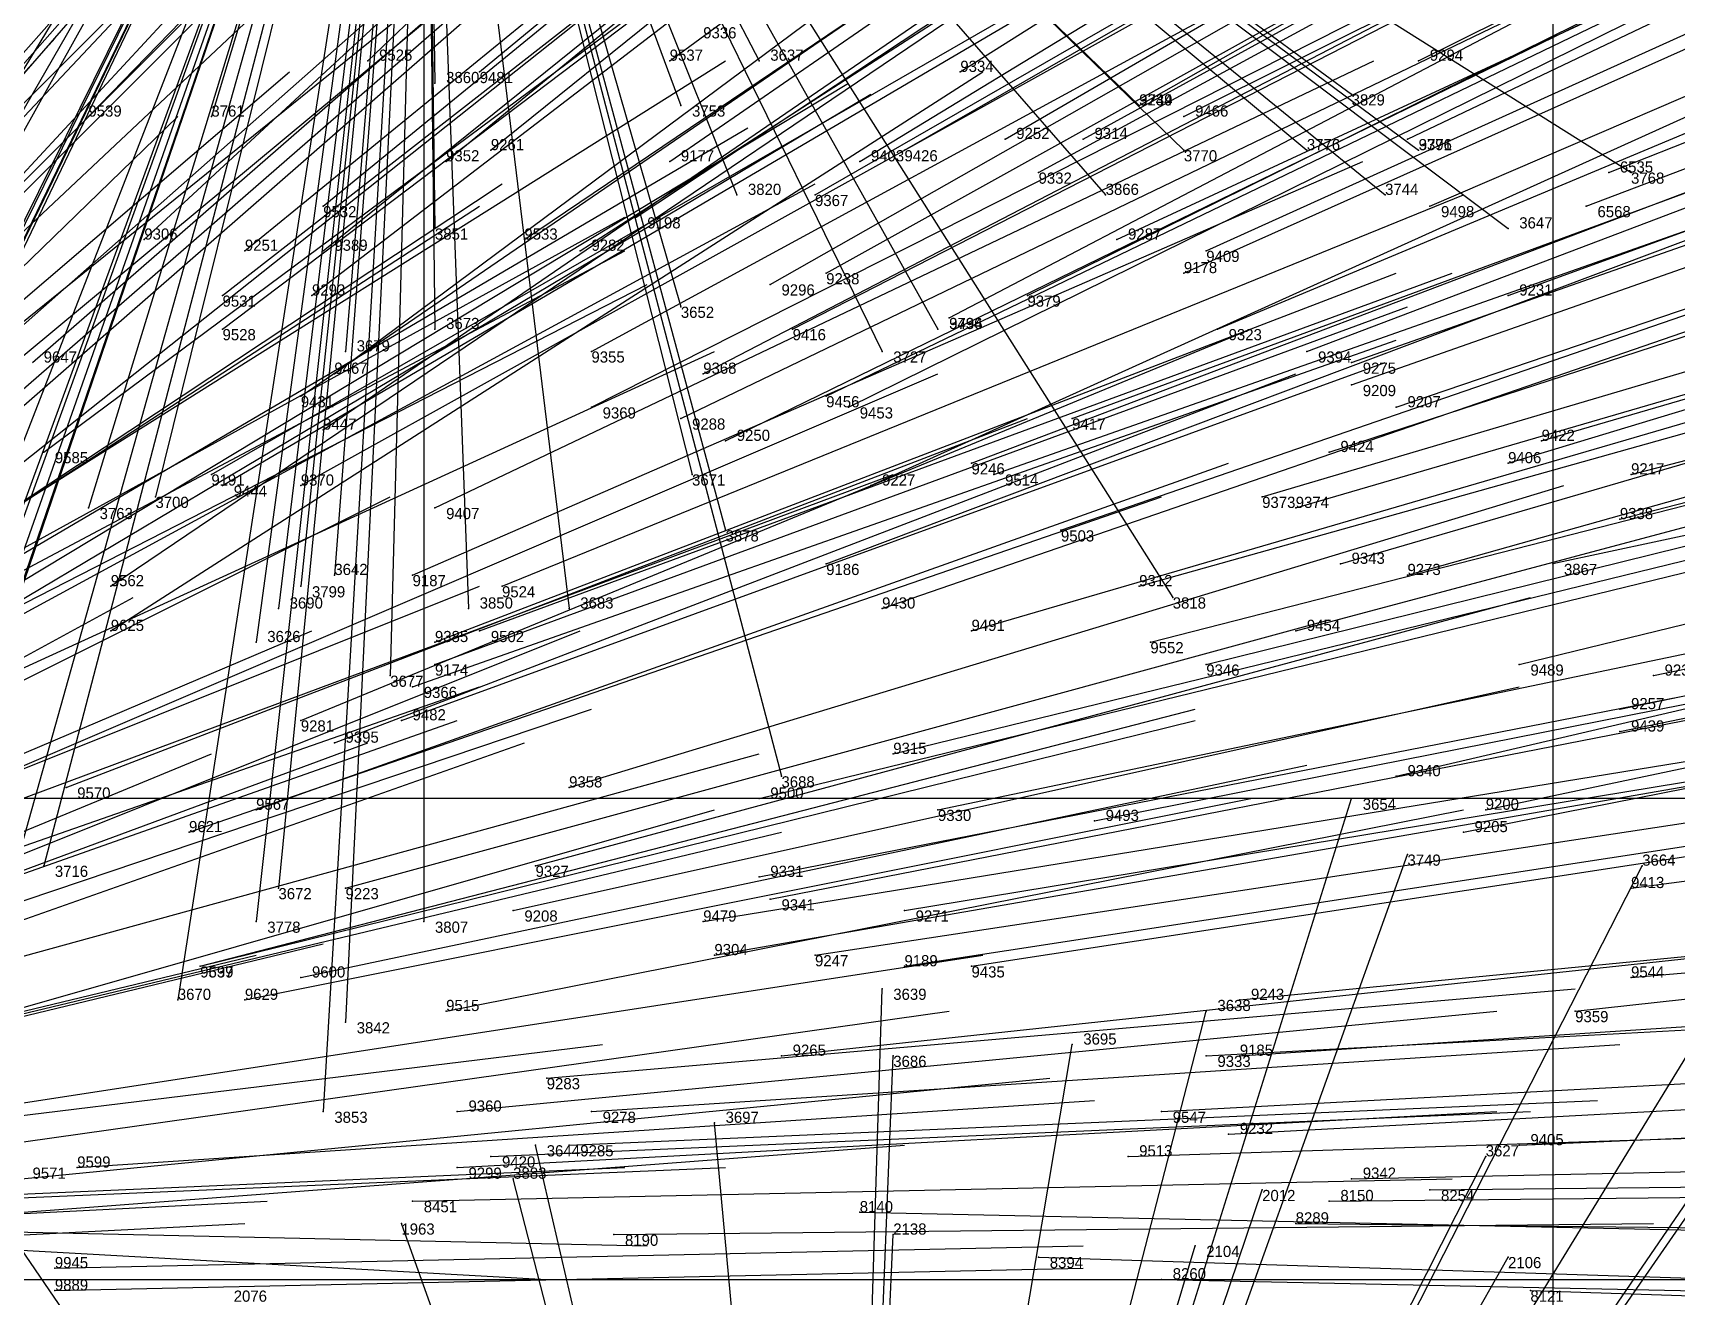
# Model space of a CAD drawing. Extents: x -0.5 to 0.59, y -0.5 to 0.59.
# Drawn here: x 0.092 to 0.239, y -0.0055 to 0.1075 of the extents above; entities that cross this region are included whole.
import ezdxf

# ---------------------------------------------------------------- set-up
doc = ezdxf.new("R2010")
doc.units = 0
for name, color, linetype in [('Clients', 3, 'CONTINUOUS'), ('Facilities', 3, 'CONTINUOUS'), ('Facilities_lines', 3, 'CONTINUOUS'), ('Min_max_boxes', 1, 'CONTINUOUS'), ('Normals', 1, 'CONTINUOUS'), ('Source_points', 5, 'CONTINUOUS'), ('Text', 3, 'CONTINUOUS')]:
    doc.layers.add(name, color=color, linetype=linetype)

msp = doc.modelspace()

# ---------------------------------------------------------------- linework, layer by layer
at = {"layer": 'Clients', "color": 5}
for p in [(0.157, 0.105, -1.25), (0.128, 0.103, -1.25), (0.21, 0.102, -1.25), (0.108, 0.1, -1.25), (0.15, 0.101, -1.25), (0.191, 0.101, -1.25), (0.195, 0.097, -1.25), (0.206, 0.097, -1.25), (0.216, 0.097, -1.25), (0.235, 0.095, -1.25), (0.155, 0.093, -1.25), (0.188, 0.093, -1.25), (0.213, 0.093, -1.25), (0.128, 0.09, -1.25), (0.224, 0.09, -1.25), (0.15, 0.083, -1.25), (0.128, 0.081, -1.25), (0.173, 0.081, -1.25), (0.12, 0.079, -1.25), (0.168, 0.079, -1.25), (0.151, 0.068, -1.25), (0.097, 0.065, -1.25), (0.103, 0.066, -1.25), (0.154, 0.063, -1.25), (0.119, 0.059, -1.25), (0.228, 0.06, -1.25), (0.116, 0.058, -1.25), (0.114, 0.056, -1.25), (0.131, 0.056, -1.25), (0.14, 0.056, -1.25), (0.194, 0.057, -1.25), (0.112, 0.053, -1.25), (0.124, 0.05, -1.25), (0.159, 0.041, -1.25), (0.21, 0.039, -1.25), (0.215, 0.034, -1.25), (0.093, 0.033, -1.25), (0.236, 0.033, -1.25), (0.114, 0.031, -1.25), (0.112, 0.028, -1.25), (0.127, 0.028, -1.25), (0.105, 0.021, -1.25), (0.168, 0.022, -1.25), (0.197, 0.02, -1.25), (0.12, 0.019, -1.25), (0.185, 0.017, -1.25), (0.169, 0.016, -1.25), (0.118, 0.011, -1.25), (0.153, 0.01, -1.25), (0.137, 0.008, -1.25), (0.222, 0.007, -1.25), (0.135, 0.005, -1.25), (0.202, 0.004, -1.25), (0.125, 0.001, -1.25), (0.169, 0, -1.25), (0.196, -0.001, -1.25), (0.224, -0.002, -1.25)]:
    msp.add_point(p, dxfattribs=at)
at = {"layer": 'Facilities', "color": 3}
for p in [(0.122, 0.105, -0.404), (0.149, 0.105, -0.456), (0.216, 0.105, -0.602), (0.132, 0.104, -0.419), (0.175, 0.104, -0.509), (0.097, 0.1, -0.348), (0.191, 0.101, -0.54), (0.195, 0.1, -0.549), (0.179, 0.098, -0.51), (0.186, 0.098, -0.526), (0.215, 0.098, -0.591), (0.129, 0.096, -0.402), (0.133, 0.097, -0.411), (0.149, 0.096, -0.444), (0.166, 0.096, -0.48), (0.17, 0.097, -0.488), (0.182, 0.095, -0.512), (0.233, 0.095, -0.63), (0.162, 0.093, -0.466), (0.118, 0.092, -0.373), (0.217, 0.092, -0.59), (0.231, 0.092, -0.622), (0.146, 0.091, -0.43), (0.102, 0.089, -0.338), (0.136, 0.089, -0.406), (0.189, 0.089, -0.523), (0.111, 0.088, -0.354), (0.118, 0.088, -0.369), (0.141, 0.088, -0.417), (0.197, 0.088, -0.539), (0.163, 0.086, -0.461), (0.195, 0.086, -0.533), (0.109, 0.084, -0.343), (0.117, 0.084, -0.36), (0.158, 0.085, -0.449), (0.181, 0.084, -0.498), (0.224, 0.084, -0.598), (0.109, 0.081, -0.338), (0.16, 0.081, -0.448), (0.174, 0.082, -0.48), (0.198, 0.081, -0.535), (0.142, 0.079, -0.405), (0.206, 0.079, -0.552), (0.21, 0.078, -0.561), (0.119, 0.077, -0.354), (0.152, 0.077, -0.426), (0.116, 0.075, -0.344), (0.163, 0.075, -0.447), (0.21, 0.076, -0.559), (0.142, 0.074, -0.4), (0.165, 0.074, -0.453), (0.214, 0.074, -0.567), (0.15, 0.073, -0.417), (0.185, 0.073, -0.497), (0.118, 0.072, -0.346), (0.154, 0.071, -0.424), (0.227, 0.071, -0.594), (0.093, 0.07, -0.291), (0.208, 0.07, -0.55), (0.108, 0.068, -0.318), (0.176, 0.069, -0.472), (0.178, 0.068, -0.477), (0.224, 0.069, -0.586), (0.235, 0.068, -0.611), (0.109, 0.067, -0.32), (0.116, 0.067, -0.334), (0.167, 0.067, -0.451), (0.128, 0.065, -0.359), (0.202, 0.066, -0.531), (0.205, 0.065, -0.537), (0.234, 0.064, -0.606), (0.184, 0.063, -0.485), (0.126, 0.059, -0.346), (0.163, 0.06, -0.433), (0.209, 0.06, -0.545), (0.215, 0.059, -0.557), (0.099, 0.058, -0.286), (0.134, 0.058, -0.364), (0.191, 0.058, -0.498), (0.168, 0.056, -0.442), (0.099, 0.054, -0.282), (0.128, 0.053, -0.346), (0.132, 0.054, -0.356), (0.176, 0.054, -0.461), (0.192, 0.053, -0.498), (0.205, 0.054, -0.531), (0.128, 0.051, -0.343), (0.197, 0.051, -0.507), (0.225, 0.051, -0.577), (0.237, 0.05, -0.606), (0.126, 0.049, -0.338), (0.116, 0.046, -0.311), (0.125, 0.046, -0.334), (0.234, 0.047, -0.598), (0.234, 0.045, -0.596), (0.119, 0.044, -0.318), (0.169, 0.043, -0.436), (0.095, 0.04, -0.258), (0.14, 0.04, -0.363), (0.214, 0.041, -0.545), (0.157, 0.039, -0.405), (0.112, 0.038, -0.295), (0.173, 0.038, -0.443), (0.187, 0.037, -0.477), (0.222, 0.038, -0.563), (0.106, 0.036, -0.28), (0.22, 0.036, -0.558), (0.137, 0.033, -0.351), (0.12, 0.031, -0.309), (0.157, 0.032, -0.401), (0.235, 0.031, -0.592), (0.158, 0.03, -0.403), (0.135, 0.029, -0.345), (0.152, 0.028, -0.386), (0.17, 0.029, -0.431), (0.153, 0.025, -0.388), (0.162, 0.025, -0.408), (0.107, 0.024, -0.273), (0.107, 0.024, -0.274), (0.17, 0.024, -0.428), (0.176, 0.024, -0.443), (0.116, 0.023, -0.296), (0.235, 0.023, -0.59), (0.111, 0.021, -0.282), (0.2, 0.021, -0.503), (0.129, 0.02, -0.326), (0.23, 0.02, -0.577), (0.159, 0.016, -0.4), (0.197, 0.016, -0.495), (0.2, 0.016, -0.5), (0.138, 0.014, -0.347), (0.13, 0.011, -0.326), (0.142, 0.011, -0.357), (0.193, 0.011, -0.483), (0.199, 0.009, -0.499), (0.14, 0.008, -0.351), (0.225, 0.008, -0.563), (0.096, 0.006, -0.239), (0.13, 0.006, -0.326), (0.133, 0.007, -0.334), (0.19, 0.007, -0.476), (0.21, 0.005, -0.526), (0.126, 0.003, -0.316), (0.208, 0.003, -0.521), (0.217, 0.004, -0.544), (0.166, 0.002, -0.414), (0.144, 0, -0.36), (0.205, 0.001, -0.512), (0.182, -0.002, -0.455), (0.094, -0.003, -0.235), (0.193, -0.004, -0.483), (0.094, -0.005, -0.235), (0.226, -0.005, -0.564)]:
    msp.add_point(p, dxfattribs=at)
at = {"layer": 'Facilities_lines', "color": 3}
for p, q in [((0.127, 0.163, -1.25), (0.062, -0.004, -1.25)), ((0.127, 0.163, -1.25), (0.063, 0.058, -1.25)), ((0.127, 0.163, -1.25), (0.066, 0.037, -1.25)), ((0.127, 0.163, -1.25), (0.069, 0.045, -1.25)), ((0.127, 0.163, -1.25), (0.07, 0.045, -1.25)), ((0.127, 0.163, -1.25), (0.073, 0.069, -1.25)), ((0.127, 0.163, -1.25), (0.073, 0.014, -1.25)), ((0.127, 0.163, -1.25), (0.076, 0.018, -1.25)), ((0.127, 0.163, -1.25), (0.078, 0.075, -1.25)), ((0.127, 0.163, -1.25), (0.081, 0.029, -1.25)), ((0.127, 0.163, -1.25), (0.081, 0.067, -1.25)), ((0.127, 0.163, -1.25), (0.083, 0.074, -1.25)), ((0.127, 0.163, -1.25), (0.083, 0.043, -1.25)), ((0.127, 0.163, -1.25), (0.086, 0.017, -1.25)), ((0.127, 0.163, -1.25), (0.088, 0.049, -1.25)), ((0.127, 0.163, -1.25), (0.093, 0.033, -1.25)), ((0.127, 0.163, -1.25), (0.097, 0.065, -1.25)), ((0.127, 0.163, -1.25), (0.103, 0.066, -1.25)), ((0.127, 0.163, -1.25), (0.105, 0.021, -1.25)), ((0.127, 0.163, -1.25), (0.108, 0.1, -1.25)), ((0.127, 0.163, -1.25), (0.112, 0.053, -1.25)), ((0.127, 0.163, -1.25), (0.112, 0.028, -1.25)), ((0.127, 0.163, -1.25), (0.114, 0.031, -1.25)), ((0.127, 0.163, -1.25), (0.114, 0.056, -1.25)), ((0.127, 0.163, -1.25), (0.116, 0.058, -1.25)), ((0.127, 0.163, -1.25), (0.118, 0.011, -1.25)), ((0.127, 0.163, -1.25), (0.119, 0.059, -1.25)), ((0.127, 0.163, -1.25), (0.12, 0.079, -1.25)), ((0.127, 0.163, -1.25), (0.12, 0.019, -1.25)), ((0.127, 0.163, -1.25), (0.124, 0.05, -1.25)), ((0.127, 0.163, -1.25), (0.159, 0.041, -1.25)), ((0.127, 0.163, -1.25), (0.157, 0.105, -1.25)), ((0.127, 0.163, -1.25), (0.224, 0.09, -1.25)), ((0.127, 0.163, -1.25), (0.15, 0.083, -1.25)), ((0.127, 0.163, -1.25), (0.151, 0.068, -1.25)), ((0.127, 0.163, -1.25), (0.128, 0.081, -1.25)), ((0.127, 0.163, -1.25), (0.14, 0.056, -1.25)), ((0.127, 0.163, -1.25), (0.168, 0.079, -1.25)), ((0.127, 0.163, -1.25), (0.191, 0.101, -1.25)), ((0.127, 0.163, -1.25), (0.213, 0.093, -1.25)), ((0.127, 0.163, -1.25), (0.15, 0.101, -1.25)), ((0.127, 0.163, -1.25), (0.235, 0.095, -1.25)), ((0.127, 0.163, -1.25), (0.195, 0.097, -1.25)), ((0.127, 0.163, -1.25), (0.216, 0.097, -1.25)), ((0.127, 0.163, -1.25), (0.206, 0.097, -1.25)), ((0.127, 0.163, -1.25), (0.173, 0.081, -1.25)), ((0.127, 0.163, -1.25), (0.127, 0.028, -1.25)), ((0.127, 0.163, -1.25), (0.194, 0.057, -1.25)), ((0.127, 0.163, -1.25), (0.155, 0.093, -1.25)), ((0.127, 0.163, -1.25), (0.21, 0.102, -1.25)), ((0.127, 0.163, -1.25), (0.131, 0.056, -1.25)), ((0.127, 0.163, -1.25), (0.128, 0.09, -1.25)), ((0.127, 0.163, -1.25), (0.128, 0.103, -1.25)), ((0.127, 0.163, -1.25), (0.188, 0.093, -1.25)), ((0.127, 0.163, -1.25), (0.154, 0.063, -1.25)), ((0.411, 0.099, -1.25), (0.228, 0.06, -1.25)), ((0.164, -0.108, -1.25), (0.21, 0.039, -1.25)), ((0.164, -0.108, -1.25), (0.215, 0.034, -1.25)), ((0.164, -0.108, -1.25), (0.236, 0.033, -1.25)), ((0.164, -0.108, -1.25), (0.168, 0.022, -1.25)), ((0.164, -0.108, -1.25), (0.197, 0.02, -1.25)), ((0.164, -0.108, -1.25), (0.251, 0.019, -1.25)), ((0.164, -0.108, -1.25), (0.185, 0.017, -1.25)), ((0.164, -0.108, -1.25), (0.24, 0.016, -1.25)), ((0.164, -0.108, -1.25), (0.169, 0.016, -1.25)), ((0.164, -0.108, -1.25), (0.153, 0.01, -1.25)), ((0.164, -0.108, -1.25), (0.137, 0.008, -1.25)), ((0.164, -0.108, -1.25), (0.086, 0.006, -1.25)), ((0.164, -0.108, -1.25), (0.222, 0.007, -1.25)), ((0.164, -0.108, -1.25), (0.243, 0.006, -1.25)), ((0.164, -0.108, -1.25), (0.135, 0.005, -1.25)), ((0.164, -0.108, -1.25), (0.202, 0.004, -1.25)), ((0.164, -0.108, -1.25), (0.125, 0.001, -1.25)), ((0.164, -0.108, -1.25), (0.169, 0, -1.25)), ((0.164, -0.108, -1.25), (0.196, -0.001, -1.25)), ((0.164, -0.108, -1.25), (0.224, -0.002, -1.25))]:
    msp.add_line(p, q, dxfattribs=at)
at = {"layer": 'Min_max_boxes', "color": 1}
for p, q in [((0.228, 0.21, -1.25), (0.228, -0.077, -1.25)), ((0.228, 0.21, -1.25), (0.228, -0.077, -1.25)), ((0.31, 0.039, -1.25), (-0.029, 0.039, -1.25)), ((0.31, 0.039, -1.25), (-0.029, 0.039, -1.25)), ((-0.02, -0.004, -1.25), (0.258, -0.004, -1.25)), ((-0.02, -0.004, -1.25), (0.258, -0.004, -1.25))]:
    msp.add_line(p, q, dxfattribs=at)
at = {"layer": 'Normals', "color": 1}
for p, q in [((0.087, 0.099, -0.33), (0.148, 0.169, -0.292)), ((0.122, 0.105, -0.404), (0.189, 0.169, -0.366)), ((0.097, 0.1, -0.348), (0.161, 0.166, -0.309)), ((0.132, 0.104, -0.419), (0.203, 0.163, -0.382)), ((0.149, 0.105, -0.456), (0.224, 0.16, -0.419)), ((0.079, 0.087, -0.294), (0.143, 0.155, -0.258)), ((0.129, 0.096, -0.402), (0.201, 0.155, -0.365)), ((0.133, 0.097, -0.411), (0.205, 0.155, -0.374)), ((0.082, 0.085, -0.294), (0.145, 0.153, -0.258)), ((0.175, 0.104, -0.509), (0.254, 0.154, -0.474)), ((0.102, 0.089, -0.338), (0.17, 0.152, -0.301)), ((0.118, 0.092, -0.373), (0.189, 0.15, -0.334)), ((0.149, 0.096, -0.444), (0.226, 0.149, -0.408)), ((0.07, 0.08, -0.265), (0.136, 0.146, -0.229)), ((0.111, 0.088, -0.354), (0.182, 0.146, -0.315)), ((0.118, 0.088, -0.369), (0.19, 0.146, -0.33)), ((0.191, 0.101, -0.54), (0.272, 0.147, -0.503)), ((0.216, 0.105, -0.602), (0.3, 0.147, -0.565)), ((0.179, 0.098, -0.51), (0.26, 0.145, -0.474)), ((0.166, 0.096, -0.48), (0.245, 0.144, -0.442)), ((0.17, 0.097, -0.488), (0.25, 0.143, -0.451)), ((0.186, 0.098, -0.526), (0.268, 0.143, -0.49)), ((0.146, 0.091, -0.43), (0.223, 0.142, -0.393)), ((0.195, 0.1, -0.549), (0.279, 0.142, -0.513)), ((0.109, 0.084, -0.343), (0.182, 0.141, -0.307)), ((0.117, 0.084, -0.36), (0.19, 0.14, -0.321)), ((0.136, 0.089, -0.406), (0.213, 0.141, -0.368)), ((0.092, 0.078, -0.302), (0.162, 0.139, -0.265)), ((0.141, 0.088, -0.417), (0.22, 0.139, -0.38)), ((0.162, 0.093, -0.466), (0.242, 0.139, -0.428)), ((0.182, 0.095, -0.512), (0.263, 0.139, -0.475)), ((0.07, 0.072, -0.251), (0.136, 0.138, -0.215)), ((0.109, 0.081, -0.338), (0.183, 0.137, -0.303)), ((0.215, 0.098, -0.591), (0.299, 0.138, -0.554)), ((0.088, 0.076, -0.291), (0.159, 0.135, -0.253)), ((0.087, 0.072, -0.282), (0.157, 0.133, -0.245)), ((0.119, 0.077, -0.354), (0.193, 0.132, -0.315)), ((0.158, 0.085, -0.449), (0.239, 0.131, -0.412)), ((0.163, 0.086, -0.461), (0.244, 0.131, -0.424)), ((0.067, 0.067, -0.237), (0.134, 0.13, -0.199)), ((0.083, 0.067, -0.266), (0.154, 0.129, -0.232)), ((0.189, 0.089, -0.523), (0.273, 0.128, -0.486)), ((0.217, 0.092, -0.59), (0.303, 0.129, -0.554)), ((0.233, 0.095, -0.63), (0.319, 0.129, -0.592)), ((0.049, 0.058, -0.189), (0.11, 0.127, -0.151)), ((0.116, 0.075, -0.344), (0.192, 0.127, -0.308)), ((0.049, 0.057, -0.186), (0.11, 0.126, -0.149)), ((0.058, 0.061, -0.21), (0.123, 0.126, -0.171)), ((0.073, 0.067, -0.248), (0.146, 0.126, -0.212)), ((0.093, 0.07, -0.291), (0.167, 0.125, -0.253)), ((0.174, 0.082, -0.48), (0.256, 0.125, -0.443)), ((0.181, 0.084, -0.498), (0.264, 0.125, -0.461)), ((0.197, 0.088, -0.539), (0.281, 0.126, -0.502)), ((0.231, 0.092, -0.622), (0.318, 0.125, -0.585)), ((0.118, 0.072, -0.346), (0.194, 0.124, -0.308)), ((0.195, 0.086, -0.533), (0.28, 0.124, -0.496)), ((0.086, 0.065, -0.27), (0.159, 0.123, -0.233)), ((0.142, 0.079, -0.405), (0.223, 0.123, -0.368)), ((0.16, 0.081, -0.448), (0.242, 0.123, -0.41)), ((0.067, 0.06, -0.224), (0.136, 0.121, -0.186)), ((0.152, 0.077, -0.426), (0.233, 0.119, -0.386)), ((0.198, 0.081, -0.535), (0.284, 0.117, -0.498)), ((0.142, 0.074, -0.4), (0.225, 0.116, -0.364)), ((0.163, 0.075, -0.447), (0.246, 0.115, -0.408)), ((0.165, 0.074, -0.453), (0.248, 0.115, -0.414)), ((0.224, 0.084, -0.598), (0.312, 0.116, -0.562)), ((0.108, 0.068, -0.318), (0.188, 0.114, -0.28)), ((0.109, 0.067, -0.32), (0.189, 0.114, -0.282)), ((0.116, 0.067, -0.334), (0.197, 0.112, -0.297)), ((0.15, 0.073, -0.417), (0.233, 0.113, -0.379)), ((0.206, 0.079, -0.552), (0.293, 0.112, -0.515)), ((0.154, 0.071, -0.424), (0.236, 0.111, -0.384)), ((0.099, 0.058, -0.286), (0.176, 0.11, -0.249)), ((0.21, 0.078, -0.561), (0.298, 0.109, -0.525)), ((0.034, 0.04, -0.13), (0.094, 0.107, -0.087)), ((0.21, 0.076, -0.559), (0.298, 0.107, -0.522)), ((0.076, 0.056, -0.236), (0.154, 0.105, -0.198)), ((0.128, 0.065, -0.359), (0.212, 0.105, -0.322)), ((0.157, 0.105, -1.25), (0.157, 0.105, -1.15)), ((0.167, 0.067, -0.451), (0.251, 0.105, -0.412)), ((0.185, 0.073, -0.497), (0.272, 0.105, -0.459)), ((0.046, 0.045, -0.161), (0.115, 0.104, -0.119)), ((0.087, 0.056, -0.258), (0.165, 0.103, -0.218)), ((0.099, 0.054, -0.282), (0.177, 0.104, -0.245)), ((0.128, 0.103, -1.25), (0.128, 0.103, -1.15)), ((0.214, 0.074, -0.567), (0.302, 0.104, -0.53)), ((0.088, 0.055, -0.26), (0.167, 0.102, -0.22)), ((0.176, 0.069, -0.472), (0.263, 0.102, -0.435)), ((0.21, 0.102, -1.25), (0.21, 0.102, -1.15)), ((0.041, 0.038, -0.139), (0.105, 0.1, -0.094)), ((0.108, 0.1, -1.25), (0.108, 0.1, -1.15)), ((0.15, 0.101, -1.25), (0.15, 0.101, -1.15)), ((0.191, 0.101, -1.25), (0.191, 0.101, -1.15)), ((0.076, 0.052, -0.23), (0.156, 0.099, -0.192)), ((0.178, 0.068, -0.477), (0.266, 0.099, -0.44)), ((0.208, 0.07, -0.55), (0.297, 0.099, -0.512)), ((0.126, 0.059, -0.346), (0.211, 0.096, -0.31)), ((0.195, 0.097, -1.25), (0.195, 0.097, -1.15)), ((0.206, 0.097, -1.25), (0.206, 0.097, -1.15)), ((0.216, 0.097, -1.25), (0.216, 0.097, -1.15)), ((0.224, 0.069, -0.586), (0.313, 0.096, -0.549)), ((0.227, 0.071, -0.594), (0.316, 0.097, -0.557)), ((0.235, 0.095, -1.25), (0.235, 0.095, -1.15)), ((0.057, 0.043, -0.179), (0.134, 0.094, -0.14)), ((0.081, 0.05, -0.238), (0.162, 0.094, -0.199)), ((0.134, 0.058, -0.364), (0.22, 0.093, -0.328)), ((0.155, 0.093, -1.25), (0.155, 0.093, -1.15)), ((0.184, 0.063, -0.485), (0.271, 0.093, -0.448)), ((0.188, 0.093, -1.25), (0.188, 0.093, -1.15)), ((0.213, 0.093, -1.25), (0.213, 0.093, -1.15)), ((0.055, 0.042, -0.173), (0.132, 0.092, -0.134)), ((0.163, 0.06, -0.433), (0.248, 0.092, -0.393)), ((0.202, 0.066, -0.531), (0.29, 0.092, -0.493)), ((0.065, 0.047, -0.2), (0.145, 0.091, -0.16)), ((0.128, 0.09, -1.25), (0.128, 0.09, -1.15)), ((0.205, 0.065, -0.537), (0.294, 0.091, -0.5)), ((0.224, 0.09, -1.25), (0.224, 0.09, -1.15)), ((0.235, 0.068, -0.611), (0.324, 0.091, -0.573)), ((0.064, 0.045, -0.196), (0.145, 0.088, -0.156)), ((0.234, 0.064, -0.606), (0.323, 0.087, -0.568)), ((0.128, 0.053, -0.346), (0.214, 0.086, -0.309)), ((0.132, 0.054, -0.356), (0.219, 0.086, -0.319)), ((0.168, 0.056, -0.442), (0.255, 0.086, -0.404)), ((0.209, 0.06, -0.545), (0.298, 0.086, -0.507)), ((0.065, 0.043, -0.196), (0.147, 0.085, -0.156)), ((0.215, 0.059, -0.557), (0.304, 0.084, -0.519)), ((0.128, 0.051, -0.343), (0.215, 0.083, -0.306)), ((0.15, 0.083, -1.25), (0.15, 0.083, -1.15)), ((0.191, 0.058, -0.498), (0.28, 0.083, -0.461)), ((0.116, 0.046, -0.311), (0.201, 0.081, -0.273)), ((0.128, 0.081, -1.25), (0.128, 0.081, -1.15)), ((0.173, 0.081, -1.25), (0.173, 0.081, -1.15)), ((0.126, 0.049, -0.338), (0.214, 0.08, -0.302)), ((0.176, 0.054, -0.461), (0.265, 0.08, -0.424)), ((0.07, 0.041, -0.202), (0.153, 0.079, -0.162)), ((0.12, 0.079, -1.25), (0.12, 0.079, -1.15)), ((0.125, 0.046, -0.334), (0.213, 0.078, -0.299)), ((0.168, 0.079, -1.25), (0.168, 0.079, -1.15)), ((0.205, 0.054, -0.531), (0.295, 0.078, -0.493)), ((0.089, 0.041, -0.245), (0.173, 0.077, -0.204)), ((0.119, 0.044, -0.318), (0.205, 0.077, -0.279)), ((0.192, 0.053, -0.498), (0.282, 0.076, -0.46)), ((0.095, 0.04, -0.258), (0.181, 0.073, -0.218)), ((0.197, 0.051, -0.507), (0.286, 0.073, -0.469)), ((0.225, 0.051, -0.577), (0.315, 0.073, -0.539)), ((0.083, 0.036, -0.226), (0.169, 0.068, -0.186)), ((0.112, 0.038, -0.295), (0.199, 0.069, -0.256)), ((0.151, 0.068, -1.25), (0.151, 0.068, -1.15)), ((0.237, 0.05, -0.606), (0.328, 0.069, -0.569)), ((0.14, 0.04, -0.363), (0.229, 0.067, -0.326)), ((0.044, 0.026, -0.127), (0.124, 0.066, -0.084)), ((0.097, 0.065, -1.25), (0.097, 0.065, -1.15)), ((0.103, 0.066, -1.25), (0.103, 0.066, -1.15)), ((0.106, 0.036, -0.28), (0.193, 0.066, -0.24)), ((0.169, 0.043, -0.436), (0.259, 0.065, -0.398)), ((0.234, 0.047, -0.598), (0.325, 0.066, -0.56)), ((0.234, 0.045, -0.596), (0.325, 0.064, -0.559)), ((0.154, 0.063, -1.25), (0.154, 0.063, -1.15)), ((0.214, 0.041, -0.545), (0.304, 0.062, -0.507)), ((0.157, 0.039, -0.405), (0.247, 0.061, -0.368)), ((0.119, 0.059, -1.25), (0.119, 0.059, -1.15)), ((0.228, 0.06, -1.25), (0.228, 0.06, -1.15)), ((0.047, 0.024, -0.132), (0.132, 0.058, -0.092)), ((0.116, 0.058, -1.25), (0.116, 0.058, -1.15)), ((0.015, 0.01, -0.046), (0.101, 0.057, -0.026)), ((0.114, 0.056, -1.25), (0.114, 0.056, -1.15)), ((0.131, 0.056, -1.25), (0.131, 0.056, -1.15)), ((0.137, 0.033, -0.351), (0.226, 0.057, -0.314)), ((0.14, 0.056, -1.25), (0.14, 0.056, -1.15)), ((0.173, 0.038, -0.443), (0.264, 0.057, -0.406)), ((0.194, 0.057, -1.25), (0.194, 0.057, -1.15)), ((0.222, 0.038, -0.563), (0.312, 0.057, -0.525)), ((0.12, 0.031, -0.309), (0.208, 0.055, -0.269)), ((0.187, 0.037, -0.477), (0.278, 0.055, -0.439)), ((0.037, 0.02, -0.105), (0.117, 0.054, -0.055)), ((0.056, 0.02, -0.148), (0.141, 0.054, -0.109)), ((0.112, 0.053, -1.25), (0.112, 0.053, -1.15)), ((0.22, 0.036, -0.558), (0.311, 0.054, -0.521)), ((0.124, 0.05, -1.25), (0.124, 0.05, -1.15)), ((0.157, 0.032, -0.401), (0.249, 0.05, -0.366)), ((0.046, 0.019, -0.125), (0.132, 0.049, -0.083)), ((0.135, 0.029, -0.345), (0.225, 0.049, -0.307)), ((0.158, 0.03, -0.403), (0.25, 0.048, -0.367)), ((0.045, 0.016, -0.12), (0.13, 0.046, -0.077)), ((0.056, 0.018, -0.146), (0.142, 0.047, -0.104)), ((0.107, 0.024, -0.273), (0.196, 0.047, -0.234)), ((0.107, 0.024, -0.274), (0.196, 0.046, -0.235)), ((0.023, 0.008, -0.061), (0.108, 0.043, -0.021)), ((0.041, 0.014, -0.109), (0.122, 0.044, -0.058)), ((0.051, 0.014, -0.131), (0.136, 0.044, -0.088)), ((0.066, 0.018, -0.171), (0.157, 0.043, -0.137)), ((0.152, 0.028, -0.386), (0.244, 0.043, -0.35)), ((0.17, 0.029, -0.431), (0.261, 0.044, -0.393)), ((0.235, 0.031, -0.592), (0.326, 0.043, -0.554)), ((0.116, 0.023, -0.296), (0.206, 0.042, -0.255)), ((0.153, 0.025, -0.388), (0.245, 0.041, -0.351)), ((0.159, 0.041, -1.25), (0.159, 0.041, -1.15)), ((0.111, 0.021, -0.282), (0.201, 0.039, -0.243)), ((0.162, 0.025, -0.408), (0.254, 0.039, -0.373)), ((0.21, 0.039, -1.25), (0.21, 0.039, -1.15)), ((0.062, 0.012, -0.158), (0.153, 0.038, -0.124)), ((0.129, 0.02, -0.326), (0.22, 0.038, -0.289)), ((0.17, 0.024, -0.428), (0.261, 0.038, -0.39)), ((0.176, 0.024, -0.443), (0.267, 0.038, -0.405)), ((0.067, 0.014, -0.172), (0.159, 0.036, -0.138)), ((0.215, 0.034, -1.25), (0.215, 0.034, -1.15)), ((0.093, 0.033, -1.25), (0.093, 0.033, -1.15)), ((0.236, 0.033, -1.25), (0.236, 0.033, -1.15)), ((0.114, 0.031, -1.25), (0.114, 0.031, -1.15)), ((0.235, 0.023, -0.59), (0.326, 0.031, -0.551)), ((0.2, 0.021, -0.503), (0.292, 0.03, -0.465)), ((0.23, 0.02, -0.577), (0.321, 0.03, -0.538)), ((0.112, 0.028, -1.25), (0.112, 0.028, -1.15)), ((0.127, 0.028, -1.25), (0.127, 0.028, -1.15)), ((0.025, 0.004, -0.064), (0.112, 0.025, -0.018)), ((0.035, 0.006, -0.088), (0.118, 0.026, -0.037)), ((0.086, 0.011, -0.217), (0.177, 0.025, -0.178)), ((0.159, 0.016, -0.4), (0.252, 0.026, -0.364)), ((0.105, 0.021, -1.25), (0.105, 0.021, -1.15)), ((0.138, 0.014, -0.347), (0.23, 0.022, -0.308)), ((0.168, 0.022, -1.25), (0.168, 0.022, -1.15)), ((0.197, 0.016, -0.495), (0.29, 0.021, -0.459)), ((0.2, 0.016, -0.5), (0.292, 0.022, -0.463)), ((0.082, 0.007, -0.206), (0.174, 0.02, -0.168)), ((0.13, 0.011, -0.326), (0.223, 0.02, -0.29)), ((0.197, 0.02, -1.25), (0.197, 0.02, -1.15)), ((0.12, 0.019, -1.25), (0.12, 0.019, -1.15)), ((0.053, 0.006, -0.133), (0.143, 0.017, -0.091)), ((0.142, 0.011, -0.357), (0.234, 0.017, -0.317)), ((0.185, 0.017, -1.25), (0.185, 0.017, -1.15)), ((0.169, 0.016, -1.25), (0.169, 0.016, -1.15)), ((0.193, 0.011, -0.483), (0.286, 0.016, -0.446)), ((0.091, 0.005, -0.228), (0.183, 0.014, -0.19)), ((0.199, 0.009, -0.499), (0.293, 0.014, -0.463)), ((0.096, 0.006, -0.239), (0.187, 0.012, -0.2)), ((0.14, 0.008, -0.351), (0.232, 0.012, -0.312)), ((0.225, 0.008, -0.563), (0.317, 0.012, -0.524)), ((0.118, 0.011, -1.25), (0.118, 0.011, -1.15)), ((0.13, 0.006, -0.326), (0.223, 0.011, -0.288)), ((0.133, 0.007, -0.334), (0.226, 0.011, -0.296)), ((0.153, 0.01, -1.25), (0.153, 0.01, -1.15)), ((0.19, 0.007, -0.476), (0.283, 0.01, -0.438)), ((0.078, 0.001, -0.194), (0.17, 0.008, -0.156)), ((0.137, 0.008, -1.25), (0.137, 0.008, -1.15)), ((0.054, 0.002, -0.134), (0.145, 0.006, -0.093)), ((0.061, 0.002, -0.152), (0.154, 0.006, -0.115)), ((0.21, 0.005, -0.526), (0.304, 0.007, -0.491)), ((0.222, 0.007, -1.25), (0.222, 0.007, -1.15)), ((0.126, 0.003, -0.316), (0.219, 0.005, -0.277)), ((0.135, 0.005, -1.25), (0.135, 0.005, -1.15)), ((0.217, 0.004, -0.544), (0.31, 0.005, -0.507)), ((0.015, -0.002, -0.038), (0.113, 0.003, -0.02)), ((0.202, 0.004, -1.25), (0.202, 0.004, -1.15)), ((0.208, 0.003, -0.521), (0.302, 0.004, -0.485)), ((0.166, 0.002, -0.414), (0.259, 0, -0.378)), ((0.013, -0.004, -0.035), (0.111, 0.001, -0.016)), ((0.048, 0.001, -0.121), (0.138, -0.004, -0.076)), ((0.056, 0.001, -0.139), (0.147, -0.001, -0.098)), ((0.125, 0.001, -1.25), (0.125, 0.001, -1.15)), ((0.144, 0, -0.36), (0.237, 0.001, -0.322)), ((0.169, 0, -1.25), (0.169, 0, -1.15)), ((0.205, 0.001, -0.512), (0.298, 0, -0.477)), ((0.094, -0.003, -0.235), (0.186, -0.001, -0.196)), ((0.196, -0.001, -1.25), (0.196, -0.001, -1.15)), ((0.182, -0.002, -0.455), (0.275, -0.005, -0.417)), ((0.224, -0.002, -1.25), (0.224, -0.002, -1.15)), ((0.094, -0.005, -0.235), (0.186, -0.003, -0.196)), ((0.193, -0.004, -0.483), (0.286, -0.006, -0.446)), ((0.226, -0.005, -0.564), (0.318, -0.008, -0.526))]:
    msp.add_line(p, q, dxfattribs=at)
at = {"layer": 'Source_points', "color": 5}
for p in [(0.122, 0.105, -0.404), (0.149, 0.105, -0.456), (0.157, 0.105, -1.25), (0.216, 0.105, -0.602), (0.128, 0.103, -1.25), (0.132, 0.104, -0.419), (0.175, 0.104, -0.509), (0.21, 0.102, -1.25), (0.097, 0.1, -0.348), (0.108, 0.1, -1.25), (0.15, 0.101, -1.25), (0.191, 0.101, -1.25), (0.191, 0.101, -0.54), (0.195, 0.1, -0.549), (0.179, 0.098, -0.51), (0.186, 0.098, -0.526), (0.215, 0.098, -0.591), (0.129, 0.096, -0.402), (0.133, 0.097, -0.411), (0.149, 0.096, -0.444), (0.166, 0.096, -0.48), (0.17, 0.097, -0.488), (0.195, 0.097, -1.25), (0.206, 0.097, -1.25), (0.216, 0.097, -1.25), (0.182, 0.095, -0.512), (0.233, 0.095, -0.63), (0.235, 0.095, -1.25), (0.155, 0.093, -1.25), (0.162, 0.093, -0.466), (0.188, 0.093, -1.25), (0.213, 0.093, -1.25), (0.118, 0.092, -0.373), (0.217, 0.092, -0.59), (0.231, 0.092, -0.622), (0.128, 0.09, -1.25), (0.146, 0.091, -0.43), (0.224, 0.09, -1.25), (0.102, 0.089, -0.338), (0.136, 0.089, -0.406), (0.189, 0.089, -0.523), (0.111, 0.088, -0.354), (0.118, 0.088, -0.369), (0.141, 0.088, -0.417), (0.197, 0.088, -0.539), (0.163, 0.086, -0.461), (0.195, 0.086, -0.533), (0.109, 0.084, -0.343), (0.117, 0.084, -0.36), (0.158, 0.085, -0.449), (0.181, 0.084, -0.498), (0.224, 0.084, -0.598), (0.15, 0.083, -1.25), (0.109, 0.081, -0.338), (0.128, 0.081, -1.25), (0.16, 0.081, -0.448), (0.173, 0.081, -1.25), (0.174, 0.082, -0.48), (0.198, 0.081, -0.535), (0.12, 0.079, -1.25), (0.142, 0.079, -0.405), (0.168, 0.079, -1.25), (0.206, 0.079, -0.552), (0.21, 0.078, -0.561), (0.119, 0.077, -0.354), (0.152, 0.077, -0.426), (0.116, 0.075, -0.344), (0.163, 0.075, -0.447), (0.21, 0.076, -0.559), (0.142, 0.074, -0.4), (0.165, 0.074, -0.453), (0.214, 0.074, -0.567), (0.15, 0.073, -0.417), (0.185, 0.073, -0.497), (0.118, 0.072, -0.346), (0.154, 0.071, -0.424), (0.227, 0.071, -0.594), (0.093, 0.07, -0.291), (0.208, 0.07, -0.55), (0.108, 0.068, -0.318), (0.151, 0.068, -1.25), (0.176, 0.069, -0.472), (0.178, 0.068, -0.477), (0.224, 0.069, -0.586), (0.235, 0.068, -0.611), (0.109, 0.067, -0.32), (0.116, 0.067, -0.334), (0.167, 0.067, -0.451), (0.097, 0.065, -1.25), (0.103, 0.066, -1.25), (0.128, 0.065, -0.359), (0.202, 0.066, -0.531), (0.205, 0.065, -0.537), (0.234, 0.064, -0.606), (0.154, 0.063, -1.25), (0.184, 0.063, -0.485), (0.119, 0.059, -1.25), (0.126, 0.059, -0.346), (0.163, 0.06, -0.433), (0.209, 0.06, -0.545), (0.215, 0.059, -0.557), (0.228, 0.06, -1.25), (0.099, 0.058, -0.286), (0.116, 0.058, -1.25), (0.134, 0.058, -0.364), (0.191, 0.058, -0.498), (0.114, 0.056, -1.25), (0.131, 0.056, -1.25), (0.14, 0.056, -1.25), (0.168, 0.056, -0.442), (0.194, 0.057, -1.25), (0.099, 0.054, -0.282), (0.112, 0.053, -1.25), (0.128, 0.053, -0.346), (0.132, 0.054, -0.356), (0.176, 0.054, -0.461), (0.192, 0.053, -0.498), (0.205, 0.054, -0.531), (0.124, 0.05, -1.25), (0.128, 0.051, -0.343), (0.197, 0.051, -0.507), (0.225, 0.051, -0.577), (0.237, 0.05, -0.606), (0.126, 0.049, -0.338), (0.116, 0.046, -0.311), (0.125, 0.046, -0.334), (0.234, 0.047, -0.598), (0.234, 0.045, -0.596), (0.119, 0.044, -0.318), (0.169, 0.043, -0.436), (0.095, 0.04, -0.258), (0.14, 0.04, -0.363), (0.159, 0.041, -1.25), (0.214, 0.041, -0.545), (0.157, 0.039, -0.405), (0.21, 0.039, -1.25), (0.112, 0.038, -0.295), (0.173, 0.038, -0.443), (0.187, 0.037, -0.477), (0.222, 0.038, -0.563), (0.106, 0.036, -0.28), (0.22, 0.036, -0.558), (0.215, 0.034, -1.25), (0.093, 0.033, -1.25), (0.137, 0.033, -0.351), (0.236, 0.033, -1.25), (0.114, 0.031, -1.25), (0.12, 0.031, -0.309), (0.157, 0.032, -0.401), (0.235, 0.031, -0.592), (0.158, 0.03, -0.403), (0.112, 0.028, -1.25), (0.127, 0.028, -1.25), (0.135, 0.029, -0.345), (0.152, 0.028, -0.386), (0.17, 0.029, -0.431), (0.153, 0.025, -0.388), (0.162, 0.025, -0.408), (0.107, 0.024, -0.273), (0.107, 0.024, -0.274), (0.17, 0.024, -0.428), (0.176, 0.024, -0.443), (0.116, 0.023, -0.296), (0.235, 0.023, -0.59), (0.105, 0.021, -1.25), (0.111, 0.021, -0.282), (0.168, 0.022, -1.25), (0.2, 0.021, -0.503), (0.129, 0.02, -0.326), (0.197, 0.02, -1.25), (0.23, 0.02, -0.577), (0.12, 0.019, -1.25), (0.185, 0.017, -1.25), (0.159, 0.016, -0.4), (0.169, 0.016, -1.25), (0.197, 0.016, -0.495), (0.2, 0.016, -0.5), (0.138, 0.014, -0.347), (0.118, 0.011, -1.25), (0.13, 0.011, -0.326), (0.142, 0.011, -0.357), (0.193, 0.011, -0.483), (0.153, 0.01, -1.25), (0.199, 0.009, -0.499), (0.137, 0.008, -1.25), (0.14, 0.008, -0.351), (0.225, 0.008, -0.563), (0.096, 0.006, -0.239), (0.13, 0.006, -0.326), (0.133, 0.007, -0.334), (0.19, 0.007, -0.476), (0.222, 0.007, -1.25), (0.135, 0.005, -1.25), (0.21, 0.005, -0.526), (0.126, 0.003, -0.316), (0.202, 0.004, -1.25), (0.208, 0.003, -0.521), (0.217, 0.004, -0.544), (0.166, 0.002, -0.414), (0.125, 0.001, -1.25), (0.144, 0, -0.36), (0.169, 0, -1.25), (0.205, 0.001, -0.512), (0.196, -0.001, -1.25), (0.182, -0.002, -0.455), (0.224, -0.002, -1.25), (0.094, -0.003, -0.235), (0.193, -0.004, -0.483), (0.094, -0.005, -0.235), (0.226, -0.005, -0.564)]:
    msp.add_point(p, dxfattribs=at)

# ---------------------------------------------------------------- texts
at = {"layer": 'Text', "color": 3}
for s, p in [('9336', (0.152, 0.107, -0.465)), ('9525', (0.123, 0.105, -0.404)), ('9537', (0.149, 0.105, -0.456)), ('3637', (0.158, 0.105, -1.25)), ('9294', (0.217, 0.105, -0.602)), ('9334', (0.175, 0.104, -0.509)), ('3860', (0.129, 0.103, -1.25)), ('9481', (0.132, 0.103, -0.419)), ('3739', (0.191, 0.101, -1.25)), ('9244', (0.191, 0.101, -0.54)), ('3829', (0.21, 0.101, -1.25)), ('9539', (0.097, 0.1, -0.348)), ('3761', (0.108, 0.1, -1.25)), ('3753', (0.151, 0.1, -1.25)), ('9466', (0.196, 0.1, -0.549)), ('9252', (0.18, 0.098, -0.51)), ('9314', (0.187, 0.098, -0.526)), ('9261', (0.133, 0.097, -0.411)), ('3776', (0.206, 0.097, -1.25)), ('3771', (0.216, 0.097, -1.25)), ('9396', (0.216, 0.097, -0.591)), ('9352', (0.129, 0.096, -0.402)), ('9177', (0.15, 0.096, -0.444)), ('9403', (0.167, 0.096, -0.48)), ('9426', (0.17, 0.096, -0.488)), ('3770', (0.195, 0.096, -1.25)), ('6535', (0.234, 0.095, -0.63)), ('9332', (0.182, 0.094, -0.512)), ('3768', (0.235, 0.094, -1.25)), ('3820', (0.156, 0.093, -1.25)), ('9367', (0.162, 0.092, -0.466)), ('3866', (0.188, 0.093, -1.25)), ('3744', (0.213, 0.093, -1.25)), ('9532', (0.118, 0.091, -0.373)), ('9498', (0.218, 0.091, -0.59)), ('6568', (0.232, 0.091, -0.622)), ('9306', (0.102, 0.089, -0.338)), ('3851', (0.128, 0.089, -1.25)), ('9533', (0.136, 0.089, -0.406)), ('9198', (0.147, 0.09, -0.43)), ('9287', (0.19, 0.089, -0.523)), ('3647', (0.225, 0.09, -1.25)), ('9251', (0.111, 0.088, -0.354)), ('9389', (0.119, 0.088, -0.369)), ('9282', (0.142, 0.088, -0.417)), ('9178', (0.195, 0.086, -0.533)), ('9409', (0.197, 0.087, -0.539)), ('9238', (0.163, 0.085, -0.461)), ('9531', (0.109, 0.083, -0.343)), ('9293', (0.117, 0.084, -0.36)), ('9296', (0.159, 0.084, -0.449)), ('9379', (0.181, 0.083, -0.498)), ('9231', (0.225, 0.084, -0.598)), ('3652', (0.15, 0.082, -1.25)), ('9528', (0.109, 0.08, -0.338)), ('3673', (0.129, 0.081, -1.25)), ('9416', (0.16, 0.08, -0.448)), ('3796', (0.174, 0.081, -1.25)), ('9434', (0.174, 0.081, -0.48)), ('9323', (0.199, 0.08, -0.535)), ('3679', (0.121, 0.079, -1.25)), ('9647', (0.093, 0.078, -0.302)), ('9467', (0.119, 0.077, -0.354)), ('9355', (0.142, 0.078, -0.405)), ('9368', (0.152, 0.077, -0.426)), ('3727', (0.169, 0.078, -1.25)), ('9394', (0.207, 0.078, -0.552)), ('9275', (0.211, 0.077, -0.561)), ('9431', (0.116, 0.074, -0.344)), ('9456', (0.163, 0.074, -0.447)), ('9209', (0.211, 0.075, -0.559)), ('9207', (0.215, 0.074, -0.567)), ('9369', (0.143, 0.073, -0.4)), ('9453', (0.166, 0.073, -0.453)), ('9447', (0.118, 0.072, -0.346)), ('9288', (0.151, 0.072, -0.417)), ('9417', (0.185, 0.072, -0.497)), ('9250', (0.155, 0.071, -0.424)), ('9424', (0.209, 0.07, -0.55)), ('9422', (0.227, 0.071, -0.594)), ('9585', (0.094, 0.069, -0.291)), ('9406', (0.224, 0.069, -0.586)), ('9191', (0.108, 0.067, -0.318)), ('9370', (0.116, 0.067, -0.334)), ('3671', (0.151, 0.067, -1.25)), ('9227', (0.168, 0.067, -0.451)), ('9246', (0.176, 0.068, -0.472)), ('9514', (0.179, 0.067, -0.477)), ('9217', (0.235, 0.068, -0.611)), ('9444', (0.11, 0.066, -0.32)), ('3763', (0.098, 0.064, -1.25)), ('3700', (0.103, 0.065, -1.25)), ('9407', (0.129, 0.064, -0.359)), ('9373', (0.202, 0.065, -0.531)), ('9374', (0.205, 0.065, -0.537)), ('9338', (0.234, 0.064, -0.606)), ('3878', (0.154, 0.062, -1.25)), ('9503', (0.184, 0.062, -0.485)), ('9343', (0.21, 0.06, -0.545)), ('9562', (0.099, 0.058, -0.286)), ('3642', (0.119, 0.059, -1.25)), ('9187', (0.126, 0.058, -0.346)), ('9186', (0.163, 0.059, -0.433)), ('9312', (0.191, 0.058, -0.498)), ('9273', (0.215, 0.059, -0.557)), ('3867', (0.229, 0.059, -1.25)), ('3799', (0.117, 0.057, -1.25)), ('9524', (0.134, 0.057, -0.364)), ('3690', (0.115, 0.056, -1.25)), ('3850', (0.132, 0.056, -1.25)), ('3683', (0.141, 0.056, -1.25)), ('9430', (0.168, 0.056, -0.442)), ('3818', (0.194, 0.056, -1.25)), ('9625', (0.099, 0.054, -0.282)), ('9491', (0.176, 0.054, -0.461)), ('9454', (0.206, 0.054, -0.531)), ('3626', (0.113, 0.053, -1.25)), ('9385', (0.128, 0.053, -0.346)), ('9502', (0.133, 0.053, -0.356)), ('9552', (0.192, 0.052, -0.498)), ('3677', (0.124, 0.049, -1.25)), ('9174', (0.128, 0.05, -0.343)), ('9346', (0.197, 0.05, -0.507)), ('9489', (0.226, 0.05, -0.577)), ('9239', (0.238, 0.05, -0.606)), ('9366', (0.127, 0.048, -0.338)), ('9257', (0.235, 0.047, -0.598)), ('9281', (0.116, 0.045, -0.311)), ('9482', (0.126, 0.046, -0.334)), ('9439', (0.235, 0.045, -0.596)), ('9395', (0.12, 0.044, -0.318)), ('9315', (0.169, 0.043, -0.436)), ('9340', (0.215, 0.041, -0.545)), ('9570', (0.096, 0.039, -0.258)), ('9358', (0.14, 0.04, -0.363)), ('9500', (0.158, 0.039, -0.405)), ('3688', (0.159, 0.04, -1.25)), ('9567', (0.112, 0.038, -0.295)), ('3654', (0.211, 0.038, -1.25)), ('9200', (0.222, 0.038, -0.563)), ('9621', (0.106, 0.036, -0.28)), ('9330', (0.173, 0.037, -0.443)), ('9493', (0.188, 0.037, -0.477)), ('9205', (0.221, 0.036, -0.558)), ('3749', (0.215, 0.033, -1.25)), ('3664', (0.236, 0.033, -1.25)), ('3716', (0.094, 0.032, -1.25)), ('9327', (0.137, 0.032, -0.351)), ('9331', (0.158, 0.032, -0.401)), ('3672', (0.114, 0.03, -1.25)), ('9223', (0.12, 0.03, -0.309)), ('9413', (0.235, 0.031, -0.592)), ('9341', (0.159, 0.029, -0.403)), ('3778', (0.113, 0.027, -1.25)), ('3807', (0.128, 0.027, -1.25)), ('9208', (0.136, 0.028, -0.345)), ('9479', (0.152, 0.028, -0.386)), ('9271', (0.171, 0.028, -0.431)), ('9304', (0.153, 0.025, -0.388)), ('9247', (0.162, 0.024, -0.408)), ('9189', (0.17, 0.024, -0.428)), ('9597', (0.107, 0.023, -0.273)), ('9639', (0.107, 0.023, -0.274)), ('9600', (0.117, 0.023, -0.296)), ('9435', (0.176, 0.023, -0.443)), ('9544', (0.235, 0.023, -0.59)), ('3670', (0.105, 0.021, -1.25)), ('9629', (0.111, 0.021, -0.282)), ('9515', (0.129, 0.02, -0.326)), ('3639', (0.169, 0.021, -1.25)), ('3638', (0.198, 0.02, -1.25)), ('9243', (0.201, 0.021, -0.503)), ('9359', (0.23, 0.019, -0.577)), ('3842', (0.121, 0.018, -1.25)), ('3695', (0.186, 0.017, -1.25)), ('9265', (0.16, 0.016, -0.4)), ('9185', (0.2, 0.016, -0.5)), ('3686', (0.169, 0.015, -1.25)), ('9333', (0.198, 0.015, -0.495)), ('9283', (0.138, 0.013, -0.347)), ('9360', (0.131, 0.011, -0.326)), ('3853', (0.119, 0.01, -1.25)), ('9278', (0.143, 0.01, -0.357)), ('3697', (0.154, 0.01, -1.25)), ('9547', (0.194, 0.01, -0.483)), ('9232', (0.2, 0.009, -0.499)), ('9405', (0.226, 0.008, -0.563)), ('3644', (0.138, 0.007, -1.25)), ('9285', (0.141, 0.007, -0.351)), ('9513', (0.191, 0.007, -0.476)), ('3627', (0.222, 0.007, -1.25)), ('9571', (0.092, 0.005, -0.228)), ('9599', (0.096, 0.006, -0.239)), ('9299', (0.131, 0.005, -0.326)), ('9420', (0.134, 0.006, -0.334)), ('3883', (0.135, 0.005, -1.25)), ('9342', (0.211, 0.005, -0.526)), ('8451', (0.127, 0.002, -0.316)), ('8140', (0.166, 0.002, -0.414)), ('2012', (0.202, 0.003, -1.25)), ('8150', (0.209, 0.003, -0.521)), ('8254', (0.218, 0.003, -0.544)), ('8289', (0.205, 0.001, -0.512)), ('1963', (0.125, 0, -1.25)), ('8190', (0.145, -0.001, -0.36)), ('2138', (0.169, 0, -1.25)), ('2104', (0.197, -0.002, -1.25)), ('9945', (0.094, -0.003, -0.235)), ('8394', (0.183, -0.003, -0.455)), ('2106', (0.224, -0.003, -1.25)), ('9889', (0.094, -0.005, -0.235)), ('8260', (0.194, -0.004, -0.483)), ('2076', (0.11, -0.006, -1.25)), ('8121', (0.226, -0.006, -0.564))]:
    msp.add_text(s, height=0.001, dxfattribs=at).set_placement(p)

doc.saveas('drawing.dxf')
